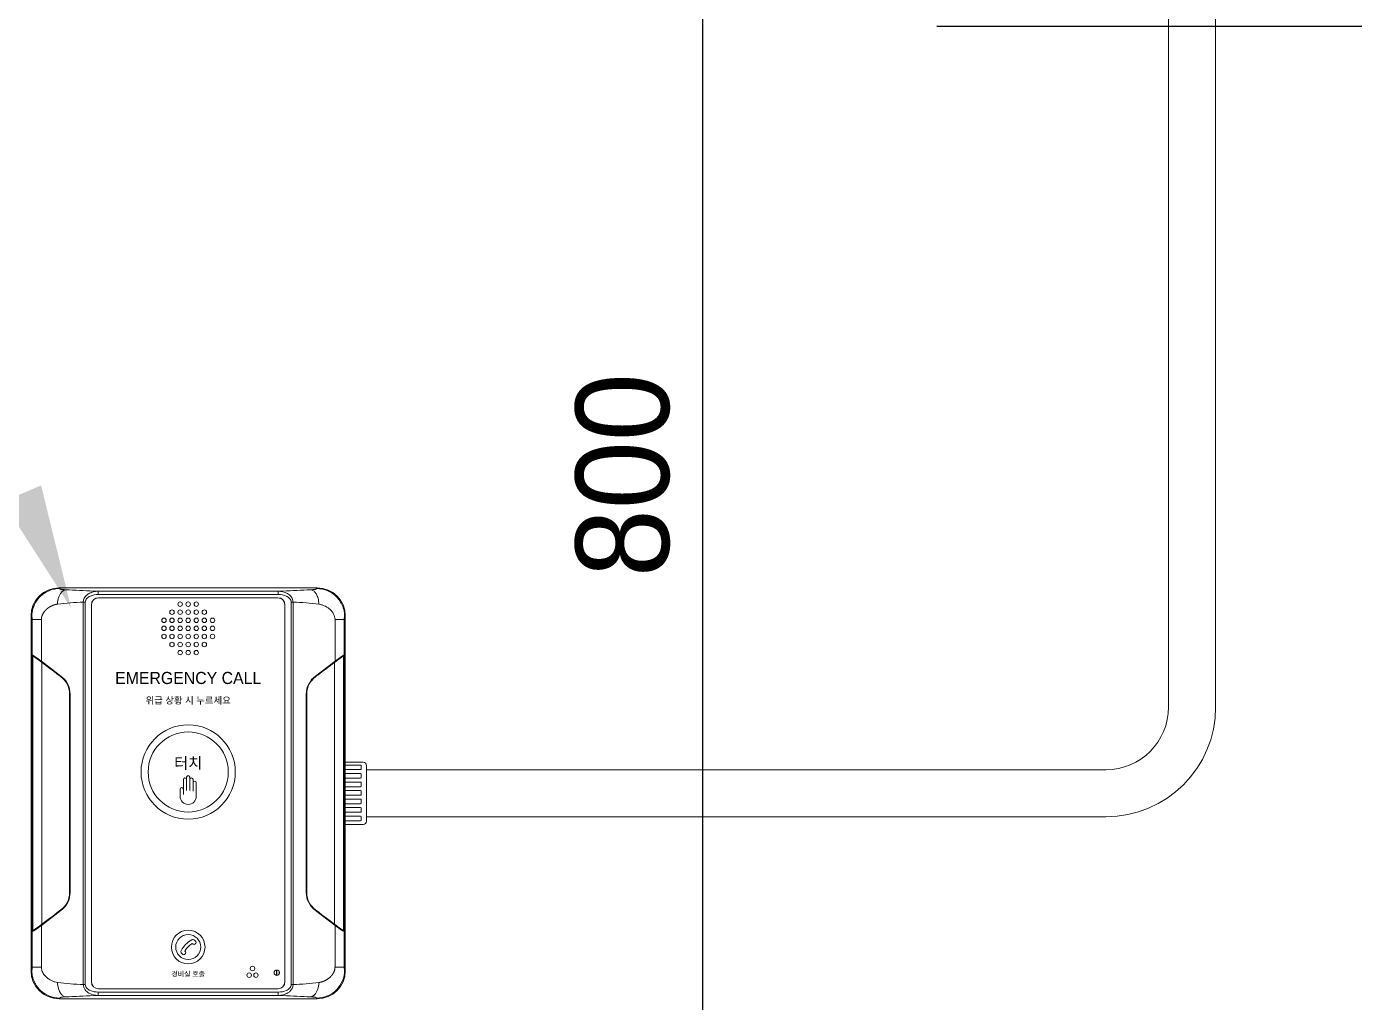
# Model space of a CAD drawing. Header units: millimetres. Extents: x 423257 to 751317, y -351975 to -271940.
# Drawn here: x 556178 to 561508, y -333129 to -329214 of the extents above; entities that cross this region are included whole.
import ezdxf
from ezdxf.enums import TextEntityAlignment as Align

# ---------------------------------------------------------------- set-up
doc = ezdxf.new("R2010")
doc.units = ezdxf.units.MM
doc.header["$LTSCALE"] = 150
for name, color, linetype in [('-----20 General Symbol', 3, 'Continuous'), ('-----29 Indicator', 1, 'Continuous'), ('-----31 Base Plan', 8, 'Continuous'), ('-----36 Dimension', 1, 'Continuous')]:
    doc.layers.add(name, color=color, linetype=linetype)
doc.styles.add('ELEC', font='')
doc.styles.get('ELEC').set_extended_font_data('Dotum')

msp = doc.modelspace()

# ---------------------------------------------------------------- linework, layer by layer
at = {"layer": '-----20 General Symbol', "lineweight": 5, "ltscale": 0.5}
for p, q in [((560762.1, -328397.9), (560762.1, -331943.8)), ((560951, -328397.9), (560951, -331943.8)), ((556308, -331465.7), (556310.7, -331468.4)), ((556308, -331465.7), (557344.8, -331465.7)), ((557344.8, -331465.7), (557342.1, -331468.4)), ((556405.2, -331523.2), (556405.2, -333056.8)), ((556405.2, -331523.2), (556413.1, -331523.2)), ((556413.1, -333056.8), (556413.1, -331523.2)), ((556464.7, -331492.7), (556464.7, -331479.2)), ((557188.1, -331492.7), (556464.7, -331492.7)), ((556466, -331505.6), (557186.9, -331505.6)), ((556466, -331505.6), (556466.4, -331506)), ((557186.4, -331506), (556466.4, -331506)), ((557186.9, -331505.6), (557186.4, -331506)), ((557188.1, -331492.7), (557188.1, -331479.2)), ((557239.8, -333056.8), (557239.8, -331523.2)), ((557247.6, -331523.2), (557239.8, -331523.2)), ((557247.6, -331523.2), (557247.6, -333056.8)), ((556198.3, -331580.8), (556195.7, -331578.1)), ((556195.7, -331578.1), (556195.7, -333001.9)), ((556438.1, -331533.4), (556438.1, -333046.6)), ((556438.6, -331533.9), (556438.1, -331533.4)), ((556438.6, -333046.1), (556438.6, -331533.9)), ((557214.3, -331533.9), (557214.7, -331533.4)), ((557214.3, -333046.1), (557214.3, -331533.9)), ((557214.7, -331533.4), (557214.7, -333046.6)), ((557454.5, -331580.8), (557457.2, -331578.1)), ((557457.2, -331578.1), (557457.2, -333001.9)), ((556199.7, -331734.8), (556199.7, -331593)), ((556237.1, -331593), (556237.1, -331760.1)), ((557415.8, -331593), (557415.8, -331760.1)), ((557453.1, -331734.8), (557453.1, -331593)), ((556199.7, -331734.8), (556199.7, -331734.8)), ((556200.8, -331737), (556200.8, -331737)), ((556206.9, -331741.8), (556200.8, -331737)), ((557445.9, -331741.8), (557452.1, -331737)), ((557452.1, -331737), (557452.1, -331737)), ((557453.1, -331734.8), (557453.1, -331734.8)), ((556201.8, -331749.3), (556199.1, -331749.3)), ((556199.1, -331749.3), (556199.1, -332830.8)), ((556201.8, -332830.8), (556201.8, -331749.3)), ((556201.8, -331749.3), (556202.1, -331749.5)), ((556202.1, -331739.5), (556202.1, -332840.6)), ((556202.4, -331739.4), (556202.4, -332840.6)), ((556315.6, -331821.5), (556237, -331762.3)), ((556237.1, -331760.1), (556315.7, -331819.4)), ((556238.6, -331764.7), (556238.6, -332815.3)), ((557337.2, -331819.4), (557415.8, -331760.1)), ((557415.9, -331762.3), (557337.2, -331821.5)), ((557414.2, -331764.7), (557414.2, -332815.3)), ((557450.4, -331739.4), (557450.4, -332840.6)), ((557450.8, -331739.5), (557450.8, -332840.6)), ((557451, -331749.3), (557450.8, -331749.5)), ((557451, -331749.3), (557453.7, -331749.3)), ((557451, -332830.8), (557451, -331749.3)), ((557453.7, -331749.3), (557453.7, -332830.8)), ((556314.2, -331821.7), (556315.6, -331821.5)), ((557338.6, -331821.7), (557337.2, -331821.5)), ((556350.2, -332689.1), (556350.2, -331891)), ((556351.2, -331892), (556350.2, -331892.1)), ((556351.2, -331892), (556351.2, -332688.1)), ((556352.3, -331892), (556351.2, -331892)), ((556352.3, -332688.1), (556352.3, -331892)), ((557300.5, -332688.1), (557300.5, -331892)), ((557301.6, -331892), (557300.5, -331892)), ((557301.6, -331892), (557301.6, -332688.1)), ((557301.6, -331892), (557302.7, -331892.1)), ((557302.7, -332689.1), (557302.7, -331891)), ((557457.2, -332165.1), (557528.3, -332165.1)), ((557457.2, -332165.1), (557457.2, -332414.9)), ((557457.2, -332165.1), (557457.2, -332414.9)), ((557518.4, -332176.7), (557457.2, -332176.7)), ((557518.4, -332195.1), (557457.2, -332195.1)), ((557518.4, -332210.8), (557457.2, -332210.8)), ((557521.1, -332179.4), (557521.1, -332192.4)), ((557521.1, -332213.5), (557521.1, -332226.5)), ((557541.9, -332178.7), (557541.9, -332401.3)), ((560510.3, -332195.6), (557541.9, -332195.6)), ((557541.9, -332384.5), (557541.9, -332195.6)), ((556807, -332295.2), (556807, -332234.7)), ((556819.9, -332278.7), (556819.9, -332225.3)), ((556832.9, -332278.7), (556832.9, -332225.3)), ((556845.9, -332281.9), (556845.9, -332234.7)), ((556858.8, -332302.2), (556858.8, -332247.6)), ((557518.4, -332229.3), (557457.2, -332229.3)), ((557518.4, -332245), (557457.2, -332245)), ((557518.4, -332263.4), (557457.2, -332263.4)), ((557521.1, -332247.7), (557521.1, -332260.7)), ((556794, -332302.2), (556794, -332273.6)), ((557518.4, -332279.2), (557457.2, -332279.2)), ((557518.4, -332297.6), (557457.2, -332297.6)), ((557518.4, -332313.3), (557457.2, -332313.3)), ((557521.1, -332281.9), (557521.1, -332294.9)), ((557521.1, -332316), (557521.1, -332329)), ((557518.4, -332331.8), (557457.2, -332331.8)), ((557518.4, -332347.5), (557457.2, -332347.5)), ((557518.4, -332365.9), (557457.2, -332365.9)), ((557521.1, -332350.2), (557521.1, -332363.2)), ((557518.4, -332381.7), (557457.2, -332381.7)), ((557518.4, -332400.1), (557457.2, -332400.1)), ((557457.2, -332414.9), (557528.3, -332414.9)), ((557521.1, -332384.4), (557521.1, -332397.4)), ((560510.3, -332384.5), (557541.9, -332384.5)), ((556351.2, -332688.1), (556350.2, -332687.9)), ((556352.3, -332688.1), (556351.2, -332688.1)), ((557301.6, -332688.1), (557300.5, -332688.1)), ((557301.6, -332688.1), (557302.7, -332687.9)), ((556315.6, -332758.5), (556237, -332817.8)), ((556237.1, -332819.9), (556315.7, -332760.6)), ((556314.3, -332758.3), (556315.6, -332758.5)), ((557338.6, -332758.3), (557337.2, -332758.5)), ((557337.2, -332758.5), (557415.9, -332817.8)), ((557415.8, -332819.9), (557337.2, -332760.6)), ((556201.8, -332830.8), (556199.1, -332830.8)), ((556199.7, -332845.2), (556199.7, -332987)), ((556199.7, -332845.2), (556199.7, -332845.2)), ((556200.8, -332843.1), (556206.8, -332838.3)), ((556200.8, -332843.1), (556200.8, -332843.1)), ((556202.1, -332830.6), (556201.8, -332830.8)), ((556237.1, -332987), (556237.1, -332819.9)), ((557415.8, -332987), (557415.8, -332819.9)), ((557452.1, -332843.1), (557446, -332838.3)), ((557450.8, -332830.6), (557451, -332830.8)), ((557451, -332830.8), (557453.7, -332830.8)), ((557452.1, -332843.1), (557452.1, -332843.1)), ((557453.1, -332845.2), (557453.1, -332845.2)), ((557453.1, -332845.2), (557453.1, -332987)), ((556845.1, -332894), (556846.7, -332895.5)), ((556857.4, -332884.8), (556852, -332879.5)), ((556853.1, -332895.5), (556857.4, -332891.3)), ((556804.9, -332937.3), (556799.6, -332931.9)), ((556815.6, -332933), (556811.4, -332937.3)), ((556814.1, -332925), (556815.6, -332926.6)), ((556198.3, -332999.3), (556195.7, -333001.9)), ((557180.9, -333020.6), (557180.9, -332999.1)), ((557181.6, -333020.6), (557181.6, -332999)), ((557191.6, -333015.1), (557191.6, -333004.6)), ((557192.3, -333013.5), (557192.3, -333006.2)), ((557454.5, -332999.3), (557457.2, -333001.9)), ((556405.2, -333056.8), (556413.1, -333056.8)), ((556438.6, -333046.1), (556438.1, -333046.6)), ((557214.3, -333046.1), (557214.7, -333046.6)), ((557247.6, -333056.8), (557239.8, -333056.8)), ((556308, -333114.3), (556310.7, -333111.7)), ((556308, -333114.3), (557344.8, -333114.3)), ((556464.7, -333087.3), (556464.7, -333100.8)), ((557188.1, -333087.3), (556464.7, -333087.3)), ((556466, -333074.5), (556466.4, -333074)), ((556466, -333074.5), (557186.9, -333074.5)), ((557186.4, -333074), (556466.4, -333074)), ((557186.9, -333074.5), (557186.4, -333074)), ((557188.1, -333087.3), (557188.1, -333100.8)), ((557344.8, -333114.3), (557342.1, -333111.7))]:
    msp.add_line(p, q, dxfattribs=at)
for centre, radius in [((556794, -331531), 9), ((556826.4, -331531), 9), ((556858.8, -331531), 9), ((556761.6, -331563.4), 9), ((556794, -331563.4), 9), ((556826.4, -331563.4), 9), ((556858.8, -331563.4), 9), ((556891.2, -331563.4), 9), ((556729.2, -331595.9), 9), ((556729.2, -331628.3), 9), ((556761.6, -331595.9), 9), ((556761.6, -331628.3), 9), ((556794, -331595.9), 9), ((556794, -331628.3), 9), ((556826.4, -331595.9), 9), ((556826.4, -331628.3), 9), ((556858.8, -331595.9), 9), ((556858.8, -331628.3), 9), ((556891.2, -331595.9), 9), ((556891.2, -331628.3), 9), ((556923.7, -331595.9), 9), ((556923.7, -331628.3), 9), ((556729.2, -331660.7), 9), ((556761.6, -331660.7), 9), ((556761.6, -331693.1), 9), ((556794, -331660.7), 9), ((556794, -331693.1), 9), ((556826.4, -331660.7), 9), ((556826.4, -331693.1), 9), ((556858.8, -331660.7), 9), ((556858.8, -331693.1), 9), ((556891.2, -331660.7), 9), ((556891.2, -331693.1), 9), ((556923.7, -331660.7), 9), ((556794, -331725.5), 9), ((556826.4, -331725.5), 9), ((556858.8, -331725.5), 9), ((556826.4, -332204.5), 189.1), ((556826.4, -332204.5), 160.7), ((556826.4, -332906.8), 67.5), ((556826.4, -332906.8), 50.2), ((557071.3, -333019.7), 9), ((557084.8, -332992.7), 9), ((557098.3, -333019.7), 9)]:
    msp.add_circle(centre, radius, dxfattribs=at)
at = {"layer": '-----20 General Symbol', "lineweight": 5, "ltscale": 0.5, "extrusion": (0, 0, -1)}
msp.add_circle((-557182.1, -333009.8), 10.8, dxfattribs=at)
at = {"layer": '-----20 General Symbol', "lineweight": 5, "ltscale": 0.5}
for centre, radius, start, end in [((560510.3, -331943.8), 251.8, 270, 0), ((560510.3, -331943.8), 440.7, 270, 0), ((557518.4, -332179.4), 2.72, 0, 90), ((557518.4, -332192.4), 2.72, 270, 0), ((557518.4, -332213.5), 2.72, 0, 90), ((557528.3, -332178.7), 13.6, 0, 90), ((556800.5, -332273.6), 6.48, 0, 180), ((556813.5, -332234.7), 6.48, 0, 180), ((556826.4, -332225.3), 6.48, 0, 180), ((556839.4, -332234.7), 6.48, 0, 180), ((556852.4, -332247.6), 6.48, 0, 180), ((557518.4, -332226.5), 2.72, 270, 0), ((557518.4, -332247.7), 2.72, 0, 90), ((557518.4, -332260.7), 2.72, 270, 0), ((556826.4, -332302.2), 32.4, 180, 0), ((557518.4, -332281.9), 2.72, 0, 90), ((557518.4, -332294.9), 2.72, 270, 0), ((557518.4, -332316), 2.72, 0, 90), ((557518.4, -332329), 2.72, 270, 0), ((557518.4, -332350.2), 2.72, 0, 90), ((557518.4, -332363.2), 2.72, 270, 0), ((557518.4, -332384.4), 2.72, 0, 90), ((557518.4, -332397.4), 2.72, 270, 0), ((557528.3, -332401.3), 13.6, 270, 0), ((556886.8, -332966.7), 99.8, 116.9626, 152.9911), ((556896.4, -332976.3), 99.8, 123.9923, 145.9587), ((556842.6, -332896.5), 3.6, 45, 123.9923), ((556845.6, -332885.9), 9.08, 45, 116.9749), ((556849.9, -332892.3), 4.54, 225, 315), ((556854.1, -332888), 4.54, 315, 45), ((556806, -332925.5), 9.08, 152.629, 225), ((556808.1, -332934), 4.54, 225, 315), ((556816.6, -332922.4), 3.6, 145.9587, 225), ((556812.4, -332929.8), 4.54, 315, 45)]:
    msp.add_arc(centre, radius, start, end, dxfattribs=at)
at = {"layer": '-----20 General Symbol', "lineweight": 5, "ltscale": 0.5, "extrusion": (7.59279e-30, -1.17146e-15, -1)}
msp.add_ellipse((556308.4, -331578.4), major_axis=(-79.8, 79.8), ratio=0.997265, start_param=5.499157, end_param=7.067214, dxfattribs=at)
at = {"layer": '-----20 General Symbol', "lineweight": 5, "ltscale": 0.5}
for centre, major_axis, ratio, start_param, end_param in [((557344.5, -331578.4), (79.8, 79.8), 0.997265, 5.499157, 7.067214), ((556466.5, -331534), (-19.8, 19.8), 0.997265, 5.499157, 7.067214), ((557186.8, -331533.5), (19.8, 19.8), 0.997265, 5.499157, 7.067214), ((556199.8, -331749.8), (0, -14.9), 0.041099, 3.147604, 4.679882), ((556289.7, -331803.9), (90, -69), 0.030011, 2.217818, 3.112232), ((556202.4, -331734.8), (0.39, -2.67), 0.9986, 4.566019, 5.467878), ((556202.4, -331734.8), (0.39, -2.67), 0.9986, 4.566019, 5.467878), ((556202.5, -331749.8), (1.7, -12.8), 0.042209, 3.136682, 4.66896), ((556288, -331806), (87.3, -69), 0.030236, 2.218709, 3.113122), ((557363.2, -331803.9), (90, 69), 0.030011, 0.029361, 0.923774), ((557364.8, -331806), (87.3, 69), 0.030236, 0.028471, 0.922884), ((557450.4, -331749.8), (1.7, 12.8), 0.042209, 4.755818, 6.288096), ((557450.4, -331734.8), (-0.39, -2.67), 0.9986, 0.815308, 1.717167), ((557450.4, -331734.8), (-0.39, -2.67), 0.9986, 0.815308, 1.717167), ((557453.1, -331749.8), (0, 14.9), 0.041099, 4.744896, 6.277174), ((556238.6, -331760.1), (-1.63, -2.16), 0.498453, 5.071767, 6.23875), ((557414.2, -331760.1), (1.63, -2.16), 0.498453, 0.044435, 1.211419), ((556317.3, -331819.4), (1.63, 2.16), 0.498453, 1.930174, 3.097157), ((556255.8, -331892.5), (96.2, 7.5), 0.960533, 6.208929, 7.110788), ((557397, -331892.5), (96.2, -7.5), 0.960533, 2.31399, 3.215849), ((557395.4, -331892.5), (93.6, -7.3), 0.959359, 2.314018, 3.215877), ((557335.6, -331819.4), (1.63, -2.16), 0.498453, 0.044435, 1.211419), ((556255.8, -332687.5), (96.2, -7.5), 0.960533, 5.455582, 6.357441), ((557397, -332687.5), (96.2, 7.5), 0.960533, 3.067337, 3.969196), ((557395.4, -332687.5), (93.6, 7.3), 0.959359, 3.067308, 3.969168), ((556317.3, -332760.6), (1.63, -2.16), 0.498453, 3.186028, 4.353011), ((557335.6, -332760.6), (1.63, 2.16), 0.498453, 5.071767, 6.23875), ((556199.8, -332830.3), (0, 14.9), 0.041099, 1.603304, 3.135581), ((556289.7, -332776.2), (90, 69), 0.030011, 3.170954, 4.065367), ((556202.4, -332845.2), (0.39, 2.67), 0.9986, 0.815308, 1.717167), ((556202.4, -332845.2), (0.39, 2.67), 0.9986, 0.815308, 1.717167), ((556202.5, -332830.3), (1.7, 12.8), 0.042209, 1.614225, 3.146503), ((556288, -332774), (87.3, 69), 0.030236, 3.170063, 4.064477), ((556238.6, -332819.9), (-1.63, 2.16), 0.498453, 0.044435, 1.211419), ((557414.2, -332819.9), (1.63, 2.16), 0.498453, 5.071767, 6.23875), ((557363.2, -332776.2), (90, -69), 0.030011, 5.359411, 6.253824), ((557364.8, -332774), (87.3, -69), 0.030236, 5.360301, 6.254715), ((557450.4, -332830.3), (1.7, -12.8), 0.042209, 6.278275, 7.810553), ((557450.4, -332845.2), (-0.39, 2.67), 0.9986, 4.566019, 5.467878), ((557450.4, -332845.2), (-0.39, 2.67), 0.9986, 4.566019, 5.467878), ((557453.1, -332830.3), (0, -14.9), 0.041099, 0.006011, 1.538289), ((556308.4, -333001.6), (-79.8, -79.8), 0.997265, 5.499157, 7.067214), ((556466, -333046.5), (-19.8, -19.8), 0.997265, 5.499157, 7.067214), ((557186.3, -333046.1), (19.8, -19.8), 0.997265, 5.499157, 7.067214)]:
    msp.add_ellipse(centre, major_axis=major_axis, ratio=ratio, start_param=start_param, end_param=end_param, dxfattribs=at)
at = {"layer": '-----20 General Symbol', "lineweight": 5, "ltscale": 0.5, "extrusion": (-2.76101e-30, -1.17146e-15, -1)}
msp.add_ellipse((556466, -331533.5), major_axis=(-19.8, 19.8), ratio=0.997265, start_param=5.499157, end_param=7.067214, dxfattribs=at)
at = {"layer": '-----20 General Symbol', "lineweight": 5, "ltscale": 0.5, "extrusion": (2.95823e-31, 1.17146e-15, -1)}
msp.add_ellipse((557186.3, -331534), major_axis=(19.8, 19.8), ratio=0.997265, start_param=5.499157, end_param=7.067214, dxfattribs=at)
at = {"layer": '-----20 General Symbol', "lineweight": 5, "ltscale": 0.5, "extrusion": (3.5696e-29, 1.17146e-15, -1)}
msp.add_ellipse((557344.5, -333001.6), major_axis=(79.8, -79.8), ratio=0.997265, start_param=5.499157, end_param=7.067214, dxfattribs=at)
at = {"layer": '-----20 General Symbol', "lineweight": 5, "ltscale": 0.5, "extrusion": (-9.86076e-32, 1.17146e-15, -1)}
msp.add_ellipse((556466.5, -333046.1), major_axis=(-19.8, -19.8), ratio=0.997265, start_param=5.499157, end_param=7.067214, dxfattribs=at)
at = {"layer": '-----20 General Symbol', "lineweight": 5, "ltscale": 0.5, "extrusion": (2.26798e-30, 1.17146e-15, -1)}
msp.add_ellipse((557186.8, -333046.5), major_axis=(19.8, -19.8), ratio=0.997265, start_param=5.499157, end_param=7.067214, dxfattribs=at)
at = {"layer": '-----20 General Symbol', "lineweight": 5, "ltscale": 0.5}
for points, degree in [([(556269.1, -331476.5), (556282.3, -331471.2), (556296.5, -331468.4), (556310.7, -331468.4)], 3), ([(556310.7, -331468.4), (556313, -331470.7)], 1), ([(556405.2, -331523.2), (556370.7, -331523.4), (556336.1, -331528.2), (556301.6, -331531.3)], 3), ([(556464.7, -331479.2), (556705.9, -331479.2), (556947, -331479.2), (557188.1, -331479.2)], 3), ([(557247.6, -331523.2), (557282.1, -331523.4), (557316.7, -331528.2), (557351.3, -331531.3)], 3), ([(556237.1, -331593), (556215.3, -331593), (556201.2, -331593), (556199.7, -331593)], 3), ([(556202.4, -331739.4), (556202.3, -331739.4), (556202.2, -331739.5), (556202.1, -331739.5)], 3), ([(557450.4, -331739.4), (557450.5, -331739.4), (557450.7, -331739.5), (557450.8, -331739.5)], 3), ([(556351.2, -332688.1), (556351.2, -332715.4), (556337.9, -332741.7), (556315.6, -332758.5)], 3), ([(556202.1, -332840.6), (556202.2, -332840.6), (556202.3, -332840.6), (556202.4, -332840.6)], 3), ([(557450.8, -332840.6), (557450.7, -332840.6), (557450.5, -332840.6), (557450.4, -332840.6)], 3), ([(557415.8, -332987), (557437.6, -332987), (557451.7, -332987), (557453.1, -332987)], 3), ([(556405.2, -333056.8), (556370.7, -333056.6), (556336.1, -333051.9), (556301.6, -333048.7)], 3), ([(557247.6, -333056.8), (557282.1, -333056.6), (557316.7, -333051.9), (557351.3, -333048.7)], 3), ([(556464.7, -333100.8), (556705.9, -333100.8), (556947, -333100.8), (557188.1, -333100.8)], 3), ([(557342.1, -333111.7), (557339.8, -333109.3)], 1)]:
    msp.add_open_spline(points, degree=degree, dxfattribs=at)
for points, degree, knots in [([(556313, -331470.7), (556314.9, -331471.6), (556319.2, -331472.2), (556324.8, -331473), (556335.4, -331473.5)], 2, [0, 0, 0, 0.5, 0.5, 1, 1, 1]), ([(557339.8, -331470.7), (557339.1, -331471), (557337.8, -331471.5), (557333.8, -331472.3), (557328.5, -331472.9), (557322.6, -331473.3), (557319.1, -331473.5), (557317.5, -331473.5)], 3, [0, 0, 0, 0, 0.26783, 0.500306, 0.762991, 0.883999, 1, 1, 1, 1]), ([(557342.1, -331468.4), (557341.7, -331468.8), (557340.8, -331469.5), (557340.1, -331470.3), (557339.8, -331470.7)], 3, [0, 0, 0, 0, 0.500081, 1, 1, 1, 1]), ([(557454.5, -331580.8), (557454.3, -331575.2), (557453.8, -331564.7), (557450.5, -331550.3), (557445.1, -331534.7), (557436.1, -331518), (557422.1, -331501), (557405, -331486.9), (557385.9, -331476.7), (557364.7, -331469.8), (557350, -331468.9), (557342.1, -331468.4)], 3, [0, 0, 0, 0, 0.095265, 0.178549, 0.250164, 0.376201, 0.500112, 0.622711, 0.750058, 0.86626, 1, 1, 1, 1]), ([(556198.3, -331580.8), (556198.4, -331558.5), (556205.2, -331536.3), (556230.3, -331499.4), (556248.4, -331484.8), (556269.1, -331476.5)], 3, [0, 0, 0, 0, 0.5, 0.5, 1, 1, 1, 1]), ([(556335.4, -331473.5), (556371.8, -331475.2), (556407, -331477), (556452.5, -331478.8), (556458.6, -331479), (556464.7, -331479.2)], 3, [0, 0, 0, 0, 0.86628, 0.86628, 1, 1, 1, 1]), ([(556405.2, -331523.2), (556405.3, -331521), (556405.6, -331516.5), (556407.7, -331509.9), (556411.5, -331502.9), (556417.5, -331495.9), (556428.4, -331487.6), (556441.4, -331482.3), (556454.6, -331479.6), (556461.4, -331479.4), (556464.7, -331479.2)], 3, [0, 0, 0, 0, 0.080395, 0.164014, 0.251213, 0.3682, 0.501677, 0.749778, 0.876537, 1, 1, 1, 1]), ([(556464.7, -331492.7), (556453.7, -331492.7), (556442.7, -331494.5), (556427.8, -331501.3), (556423.1, -331504.3), (556415.7, -331512.5), (556413.1, -331517.7), (556413.1, -331523.2)], 3, [0, 0, 0, 0, 0.5, 0.5, 0.75, 0.75, 1, 1, 1, 1]), ([(557317.5, -331473.5), (557281, -331475.2), (557245.8, -331477), (557200.3, -331478.8), (557194.2, -331479), (557188.1, -331479.2)], 3, [0, 0, 0, 0, 0.86628, 0.86628, 1, 1, 1, 1]), ([(557247.6, -331523.2), (557247.7, -331515.3), (557244.7, -331507.9), (557236, -331496.3), (557230.6, -331491.9), (557213.3, -331482), (557200.6, -331479.3), (557188.1, -331479.2)], 3, [0, 0, 0, 0, 0.25, 0.25, 0.5, 0.5, 1, 1, 1, 1]), ([(557188.1, -331492.7), (557199.1, -331492.7), (557210.1, -331494.5), (557225, -331501.3), (557229.7, -331504.3), (557237.2, -331512.5), (557239.8, -331517.7), (557239.8, -331523.2)], 3, [0, 0, 0, 0, 0.5, 0.5, 0.75, 0.75, 1, 1, 1, 1]), ([(557317.5, -331473.5), (557319.6, -331473.9), (557323.5, -331474.5), (557329.1, -331477.5), (557333.7, -331481.5), (557337.6, -331486.1), (557342.8, -331494), (557349.1, -331508.4), (557350.5, -331523.2), (557351.3, -331531.3)], 3, [0, 0, 0, 0, 0.119549, 0.228024, 0.327211, 0.418028, 0.501315, 0.72469, 1, 1, 1, 1]), ([(556269.1, -331543.1), (556264.6, -331546), (556260.4, -331549.4), (556250.3, -331557.8), (556244.3, -331567.8), (556237.1, -331580.1), (556237.1, -331593)], 2, [0, 0, 0, 0.18839, 0.18839, 0.594195, 0.594195, 1, 1, 1]), ([(556301.6, -331531.3), (556296.5, -331531.8), (556290.9, -331533.3), (556285.5, -331534.8), (556280.1, -331537.3), (556274.4, -331539.8), (556269.1, -331543.1)], 2, [0, 0, 0, 0.325534, 0.325534, 0.651068, 0.651068, 1, 1, 1]), ([(557351.3, -331531.3), (557354.8, -331531.8), (557362.1, -331533), (557376.2, -331538.3), (557389.8, -331546.5), (557401.5, -331557.6), (557409, -331567.9), (557414.6, -331579.6), (557415.4, -331588.7), (557415.8, -331593)], 3, [0, 0, 0, 0, 0.120327, 0.250385, 0.500249, 0.632176, 0.750515, 0.8811, 1, 1, 1, 1]), ([(556199.7, -331593), (556199.7, -331589.4), (556199.6, -331586.9), (556199.4, -331584.4), (556199.1, -331582.9), (556199, -331582.1), (556198.8, -331581.6), (556198.6, -331581), (556198.3, -331580.8)], 2, [0, 0, 0, 0.25, 0.25, 0.5, 0.5, 0.75, 0.75, 1, 1, 1]), ([(557415.8, -331593), (557419.6, -331593.1), (557426.9, -331593.1), (557435.6, -331593), (557443.6, -331593), (557450.6, -331592.9), (557452.2, -331593), (557453.1, -331593)], 3, [0, 0, 0, 0, 0.181643, 0.347899, 0.500293, 0.737023, 1, 1, 1, 1]), ([(557453.1, -331593), (557453.1, -331591.9), (557453.1, -331589.6), (557453.2, -331586.6), (557453.4, -331584.4), (557453.7, -331582.6), (557454.1, -331581.3), (557454.4, -331581), (557454.5, -331580.8)], 3, [0, 0, 0, 0, 0.102654, 0.209354, 0.337947, 0.499337, 0.724279, 1, 1, 1, 1]), ([(556238.6, -331764.7), (556228.9, -331757.4), (556220.3, -331751.1), (556207.3, -331742), (556203.2, -331739.3), (556202.4, -331739.4)], 3, [0, 0, 0, 0, 0.5, 0.5, 1, 1, 1, 1]), ([(556315.7, -331822.9), (556312.6, -331820.5), (556309.4, -331818.1), (556283.7, -331798.7), (556261.1, -331781.7), (556238.6, -331764.7)], 3, [0, 0, 0, 0, 0.123833, 0.123833, 1, 1, 1, 1]), ([(557337.1, -331822.9), (557340.3, -331820.5), (557343.5, -331818.1), (557369.2, -331798.7), (557391.7, -331781.7), (557414.2, -331764.7)], 3, [0, 0, 0, 0, 0.123833, 0.123833, 1, 1, 1, 1]), ([(557414.2, -331764.7), (557423.9, -331757.4), (557432.5, -331751.1), (557445.5, -331742), (557449.7, -331739.3), (557450.4, -331739.4)], 3, [0, 0, 0, 0, 0.5, 0.5, 1, 1, 1, 1]), ([(556351.2, -331892), (556351, -331887.7), (556350.7, -331879), (556347.6, -331866.2), (556342.7, -331853.6), (556335.6, -331841.7), (556326.6, -331830.6), (556319.3, -331824.6), (556315.6, -331821.5)], 3, [0, 0, 0, 0, 0.146458, 0.298675, 0.458591, 0.62788, 0.807958, 1, 1, 1, 1]), ([(556315.7, -331822.9), (556325.5, -331830.2), (556334.1, -331839.8), (556346.5, -331863.1), (556350.2, -331876.8), (556350.2, -331891)], 3, [0, 0, 0, 0, 0.5, 0.5, 1, 1, 1, 1]), ([(557337.1, -331822.9), (557327.3, -331830.2), (557318.8, -331839.8), (557306.3, -331863.1), (557302.7, -331876.8), (557302.7, -331891)], 3, [0, 0, 0, 0, 0.5, 0.5, 1, 1, 1, 1]), ([(556350.2, -332689.1), (556350.2, -332703.2), (556346.5, -332716.9), (556334.1, -332740.2), (556325.5, -332749.9), (556315.7, -332757.2)], 3, [0, 0, 0, 0, 0.5, 0.5, 1, 1, 1, 1]), ([(557302.7, -332689.1), (557302.7, -332703.2), (557306.3, -332716.9), (557318.7, -332740.2), (557327.4, -332749.9), (557337.1, -332757.2)], 3, [0, 0, 0, 0, 0.5, 0.5, 1, 1, 1, 1]), ([(556238.6, -332815.3), (556253.3, -332804.3), (556267.9, -332793.2), (556293.6, -332773.9), (556304.7, -332765.5), (556315.7, -332757.2)], 3, [0, 0, 0, 0, 0.57004, 0.57004, 1, 1, 1, 1]), ([(557414.2, -332815.3), (557399.6, -332804.3), (557384.9, -332793.2), (557359.2, -332773.9), (557348.1, -332765.5), (557337.1, -332757.2)], 3, [0, 0, 0, 0, 0.57004, 0.57004, 1, 1, 1, 1]), ([(556202.4, -332840.6), (556203.2, -332840.8), (556207.3, -332838.1), (556220.3, -332829), (556229, -332822.6), (556238.6, -332815.3)], 3, [0, 0, 0, 0, 0.5, 0.5, 1, 1, 1, 1]), ([(557450.4, -332840.6), (557449.7, -332840.8), (557445.5, -332838.1), (557432.5, -332829), (557423.9, -332822.6), (557414.2, -332815.3)], 3, [0, 0, 0, 0, 0.5, 0.5, 1, 1, 1, 1]), ([(556199.7, -332987), (556199.7, -332988.2), (556199.7, -332990.5), (556199.6, -332993.4), (556199.4, -332995.7), (556199, -332998.4), (556198.6, -332998.9), (556198.3, -332999.3)], 3, [0, 0, 0, 0, 0.102185, 0.20891, 0.338274, 0.499422, 1, 1, 1, 1]), ([(556198.3, -332999.3), (556198.5, -333004.4), (556198.9, -333014.4), (556202, -333028.5), (556206.2, -333041.1), (556211.5, -333052.3), (556221.2, -333068.3), (556238.9, -333088.3), (556258.8, -333098.4), (556269.1, -333103.6)], 3, [0, 0, 0, 0, 0.11571, 0.223393, 0.323102, 0.415335, 0.500773, 0.742972, 1, 1, 1, 1]), ([(556237.1, -332987), (556233.4, -332987), (556226.1, -332987), (556217.1, -332987.2), (556209.9, -332987.3), (556204.6, -332987.3), (556201, -332987.1), (556200.2, -332987.1), (556199.7, -332987)], 3, [0, 0, 0, 0, 0.175427, 0.345718, 0.512215, 0.675658, 0.837824, 1, 1, 1, 1]), ([(556269.1, -333036.9), (556267.1, -333035.6), (556263.1, -333032.9), (556255.5, -333026.6), (556246.4, -333016.8), (556239.9, -333004.5), (556237.4, -332993.9), (556237.2, -332989.3), (556237.1, -332987)], 3, [0, 0, 0, 0, 0.128416, 0.253965, 0.505871, 0.793599, 0.897914, 1, 1, 1, 1]), ([(557454.5, -332999.3), (557454.5, -333028.7), (557442.3, -333057.9), (557400.7, -333099.5), (557371.5, -333111.6), (557342.1, -333111.7)], 3, [0, 0, 0, 0, 0.5, 0.5, 1, 1, 1, 1]), ([(557351.3, -333048.7), (557356.4, -333048.3), (557361.9, -333046.7), (557367.4, -333045.2), (557372.8, -333042.8), (557383.4, -333038), (557392.4, -333030.6), (557402.6, -333022.3), (557408.5, -333012.2), (557415.8, -333000), (557415.8, -332987)], 2, [0, 0, 0, 0.125, 0.125, 0.25, 0.25, 0.5, 0.5, 0.75, 0.75, 1, 1, 1]), ([(557453.1, -332987), (557453.1, -332990.6), (557453.4, -332995.6), (557453.7, -332997.1), (557454, -332998.7), (557454.5, -332999.3)], 2, [0, 0, 0, 0.25, 0.5, 0.5, 1, 1, 1]), ([(556301.6, -333048.7), (556298, -333048.2), (556290.7, -333047.1), (556279.8, -333043), (556272.7, -333039), (556269.1, -333036.9)], 3, [0, 0, 0, 0, 0.311698, 0.648603, 1, 1, 1, 1]), ([(556335.4, -333106.5), (556333.3, -333106.2), (556329.3, -333105.5), (556323.8, -333102.5), (556319.1, -333098.6), (556315.2, -333094), (556310.1, -333086.1), (556303.7, -333071.6), (556302.3, -333056.9), (556301.6, -333048.7)], 3, [0, 0, 0, 0, 0.119549, 0.228024, 0.327211, 0.418028, 0.501315, 0.72469, 1, 1, 1, 1]), ([(556405.2, -333056.8), (556405.2, -333064.7), (556408.2, -333072.2), (556416.8, -333083.8), (556422.3, -333088.1), (556439.5, -333098), (556452.2, -333100.7), (556464.7, -333100.8)], 3, [0, 0, 0, 0, 0.25, 0.25, 0.5, 0.5, 1, 1, 1, 1]), ([(556464.7, -333087.3), (556453.7, -333087.3), (556442.7, -333085.5), (556427.8, -333078.7), (556423.1, -333075.7), (556415.7, -333067.6), (556413.1, -333062.4), (556413.1, -333056.8)], 3, [0, 0, 0, 0, 0.5, 0.5, 0.75, 0.75, 1, 1, 1, 1]), ([(557247.6, -333056.8), (557247.5, -333059), (557247.2, -333063.5), (557245.1, -333070.1), (557241.3, -333077.1), (557235.3, -333084.2), (557224.5, -333092.5), (557211.5, -333097.7), (557198.2, -333100.4), (557191.5, -333100.7), (557188.1, -333100.8)], 3, [0, 0, 0, 0, 0.080395, 0.164014, 0.251213, 0.3682, 0.501677, 0.749778, 0.876537, 1, 1, 1, 1]), ([(557188.1, -333087.3), (557199.1, -333087.3), (557210.1, -333085.5), (557225, -333078.7), (557229.7, -333075.7), (557237.2, -333067.6), (557239.8, -333062.4), (557239.8, -333056.8)], 3, [0, 0, 0, 0, 0.5, 0.5, 0.75, 0.75, 1, 1, 1, 1]), ([(556269.1, -333103.6), (556273.2, -333105.1), (556281.7, -333108.1), (556295.7, -333111), (556305.5, -333111.5), (556310.7, -333111.7)], 3, [0, 0, 0, 0, 0.303562, 0.636653, 1, 1, 1, 1]), ([(556310.7, -333111.7), (556311.1, -333111.3), (556312.1, -333110.5), (556312.7, -333109.7), (556313, -333109.3)], 3, [0, 0, 0, 0, 0.500081, 1, 1, 1, 1]), ([(556313, -333109.3), (556313.7, -333109.1), (556315, -333108.6), (556319, -333107.8), (556324.3, -333107.2), (556330.3, -333106.8), (556333.7, -333106.6), (556335.4, -333106.5)], 3, [0, 0, 0, 0, 0.26783, 0.500306, 0.762991, 0.883999, 1, 1, 1, 1]), ([(556335.4, -333106.5), (556371.8, -333104.8), (556407, -333103), (556452.5, -333101.3), (556458.6, -333101.1), (556464.7, -333100.8)], 3, [0, 0, 0, 0, 0.86628, 0.86628, 1, 1, 1, 1]), ([(557317.5, -333106.5), (557281, -333104.8), (557245.8, -333103), (557200.3, -333101.3), (557194.2, -333101.1), (557188.1, -333100.8)], 3, [0, 0, 0, 0, 0.86628, 0.86628, 1, 1, 1, 1]), ([(557339.8, -333109.3), (557338, -333108.4), (557333.6, -333107.8), (557328, -333107), (557317.5, -333106.5)], 2, [0, 0, 0, 0.5, 0.5, 1, 1, 1])]:
    msp.add_open_spline(points, degree=degree, knots=knots, dxfattribs=at)
for points in [[(556335.4, -331473.5), (556302.9, -331475.9), (556301.6, -331531.3)], [(557317.5, -333106.5), (557349.9, -333104.2), (557351.3, -333048.7)]]:
    msp.add_rational_spline(points, [1, 0.721966905676, 1], degree=2, dxfattribs=at)
at = {"layer": '-----29 Indicator'}
msp.add_solid([(556236, -331054.8), (556356.4, -331547.2), (556082.8, -331120.4)], dxfattribs=at)
at = {"layer": '-----31 Base Plan', "transparency": 33554687}
msp.add_line((564677.8, -329214.1), (559832.1, -329214.1), dxfattribs=at)
at = {"layer": '-----36 Dimension'}
msp.add_line((558891.8, -334140.2), (558891.8, -327988.9), dxfattribs=at)

# ---------------------------------------------------------------- texts
at = {"layer": '-----20 General Symbol', "lineweight": 5, "ltscale": 0.5, "style": 'ELEC'}
for s, height, p in [('EMERGENCY CALL', 48.624, (556826.4, -331827.3)), ('위급 상황 시 누르세요', 27.013, (556826.4, -331917.3)), ('터치', 45.02, (556826.4, -332168.5)), ('경비실 호출', 19.81, (556826.4, -333015))]:
    msp.add_text(s, height=height, dxfattribs=at).set_placement(p, align=Align.MIDDLE_CENTER)
at = {"layer": '-----36 Dimension', "style": 'ELEC'}
msp.add_text('800', height=375, rotation=90, dxfattribs=at).set_placement((558756.5, -331422.9))

doc.saveas('drawing.dxf')
